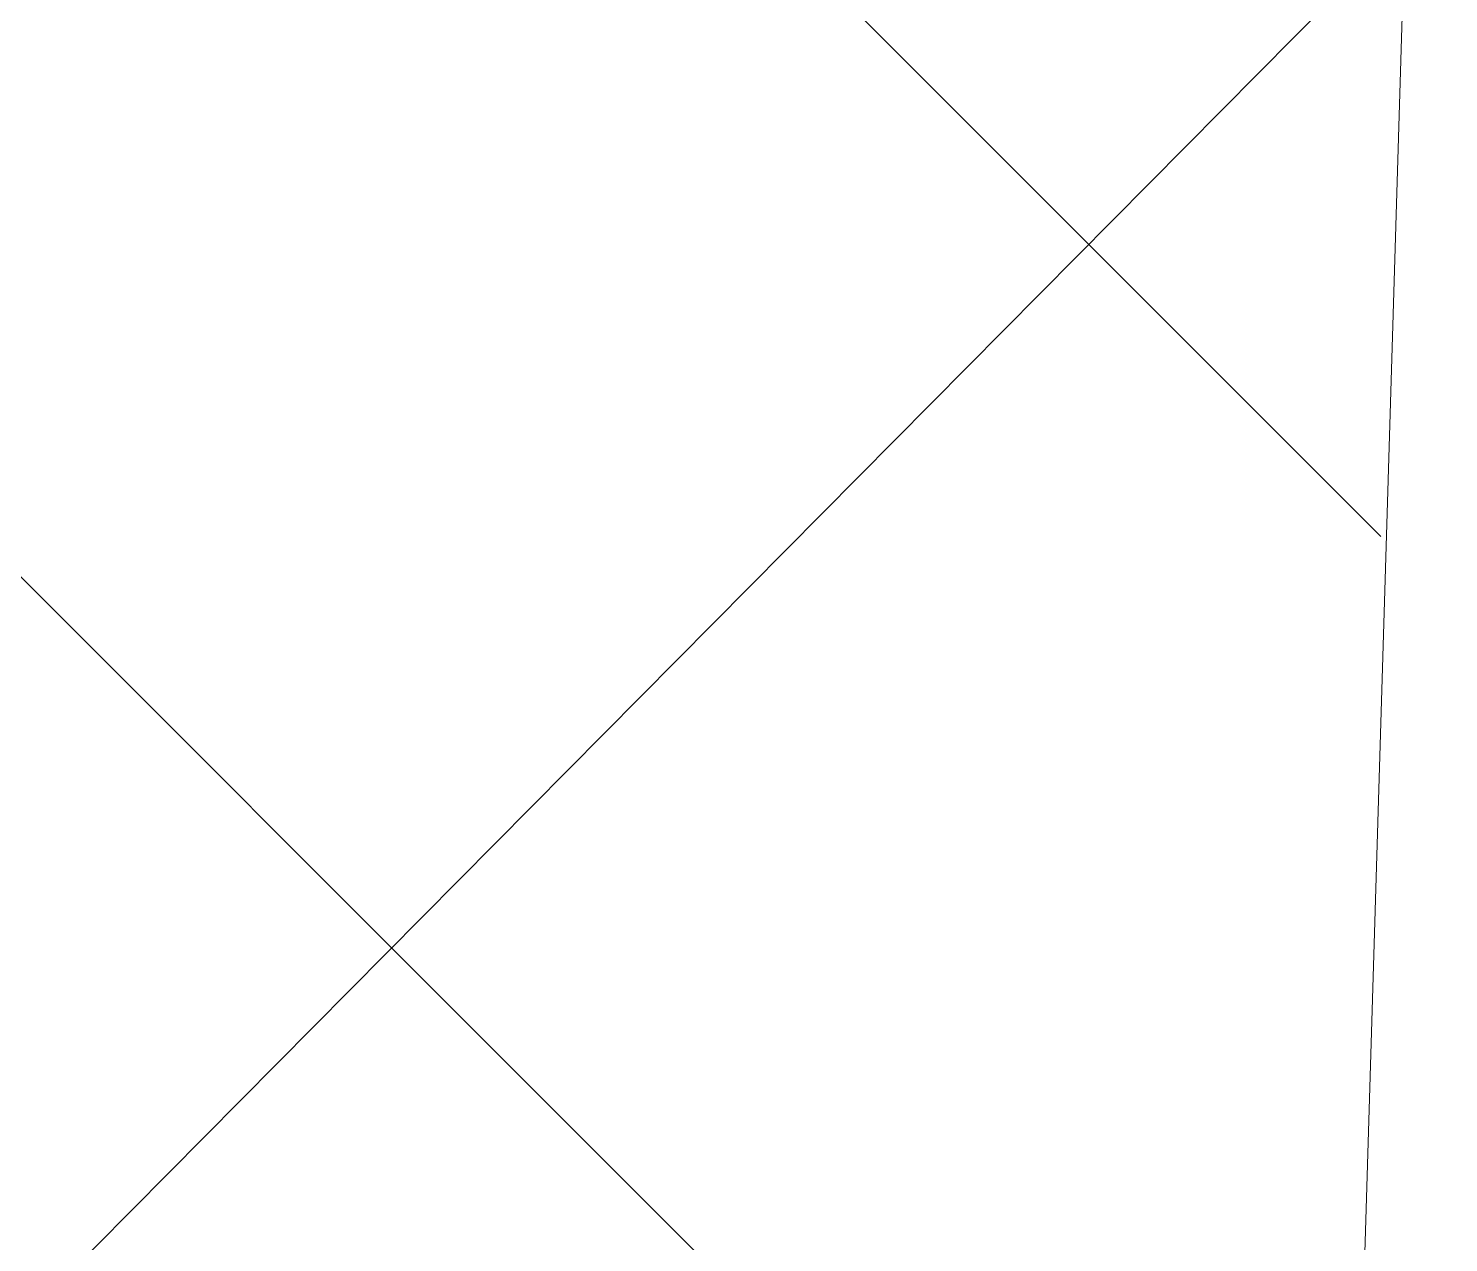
# Model space of a CAD drawing. Header units: inches. Extents: x 11 to 682, y 148 to 1119.
# Drawn here: x 370.627 to 374.4, y 754.065 to 757.29 of the extents above; entities that cross this region are included whole.
import ezdxf

# ---------------------------------------------------------------- set-up
doc = ezdxf.new("R2010")
doc.units = ezdxf.units.IN
doc.header["$MEASUREMENT"] = 0
doc.layers.add('图层 1', color=7, linetype='Continuous')

msp = doc.modelspace()

# ---------------------------------------------------------------- linework, layer by layer
at = {"layer": '图层 1', "color": 7, "lineweight": 18, "true_color": 0xffffff}
for points in [[(368.46, 761.7002), (374.2197, 755.9399)], [(374.1602, 753.48), (374.3999, 761.3999)], [(374.1602, 753.48), (374.3999, 761.3999)], [(368.46, 757.98), (373.98, 752.46)], [(367.6201, 750.8398), (374.2798, 757.5601)]]:
    msp.add_lwpolyline(points, dxfattribs=at)

doc.saveas('drawing.dxf')
